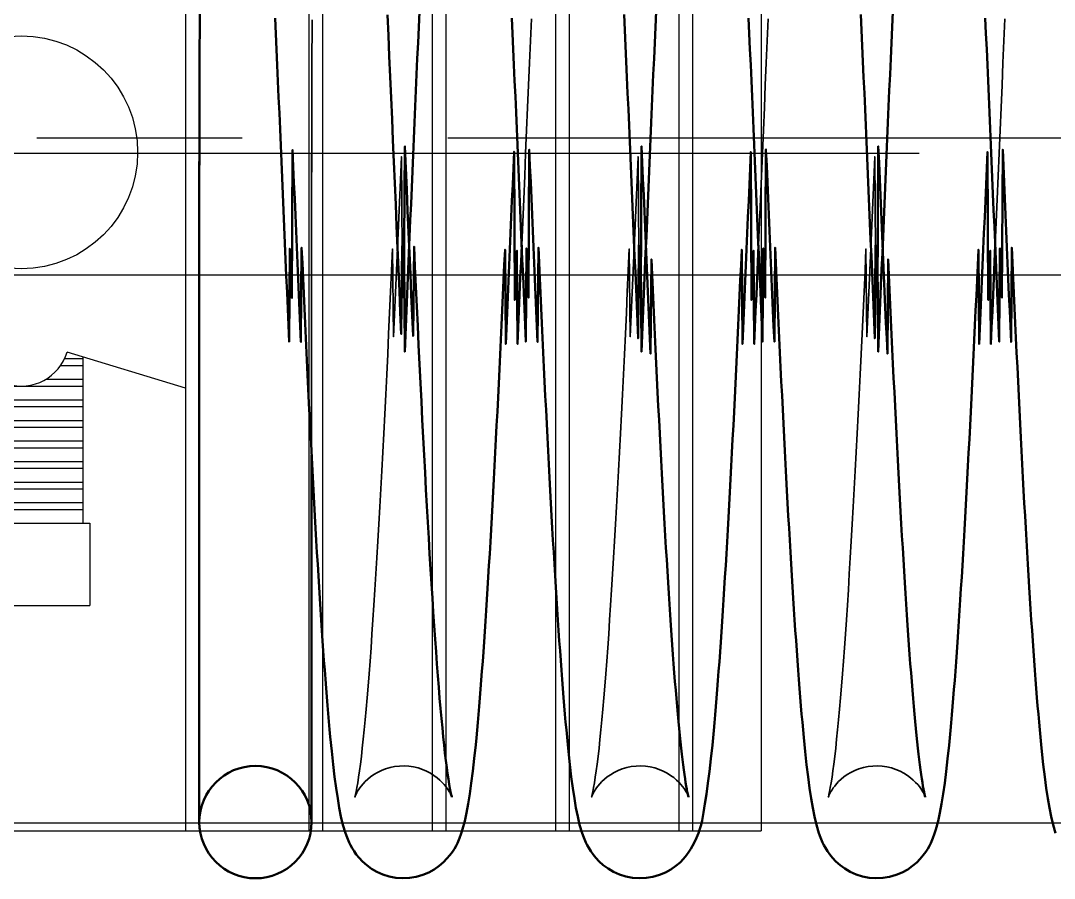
# Model space of a CAD drawing. Header units: millimetres. Extents: x 1448 to 104164, y -19509 to -89.
# Drawn here: x 80606.3 to 80681.7, y -3056.7 to -2994.1 of the extents above; entities that cross this region are included whole.
import ezdxf

# ---------------------------------------------------------------- set-up
doc = ezdxf.new("R2010")
doc.units = ezdxf.units.MM
doc.header["$LTSCALE"] = 60
doc.header["$MEASUREMENT"] = 0
doc.linetypes.add('CENTER', pattern=[2, 1.25, -0.25, 0.25, -0.25])
doc.linetypes.add('CENTERX2', pattern=[101.6, 63.5, -12.7, 12.7, -12.7])
doc.layers.get('0').update_dxf_attribs({"linetype": 'CONTINUOUS'})
doc.layers.add('cen', color=14, linetype='CONTINUOUS')
doc.layers.add('가려진 것(ISO)', color=7, linetype='CONTINUOUS', lineweight=35)
doc.layers.add('가시적인 것(ISO)', color=7, linetype='CONTINUOUS', lineweight=50)

# ---------------------------------------------------------------- blocks, each defined once
blk = doc.blocks.new('bvde')
at = {"color": 3}
for p, q in [((21501437.18, -50950296.858), (21501437.18, -50950395.858)), ((21501438.18, -50950296.858), (21501438.18, -50950395.858)), ((21501446.18, -50950296.858), (21501446.18, -50950395.858)), ((21501447.18, -50950296.858), (21501447.18, -50950395.858)), ((21501455.18, -50950296.858), (21501455.18, -50950395.858)), ((21501456.18, -50950296.858), (21501456.18, -50950395.858)), ((21501464.18, -50950296.858), (21501464.18, -50950395.858)), ((21501465.18, -50950296.858), (21501465.18, -50950395.858)), ((21501473.18, -50950296.858), (21501473.18, -50950395.858)), ((21501474.18, -50950296.858), (21501474.18, -50950395.858)), ((21501479.18, -50950296.858), (21501479.18, -50950395.858)), ((21501437.18, -50950363.555), (21501428.529, -50950360.93)), ((21501412.18, -50950395.858), (21501479.18, -50950395.858))]:
    blk.add_line(p, q, dxfattribs=at)
at = {"color": 1, "linetype": 'CENTERX2'}
blk.add_line((21501396.43, -50950346.43), (21501490.713, -50950346.43), dxfattribs=at)
at = {"color": 1}
for p, q in [((21501428.342, -50950361.414), (21501429.68, -50950361.414)), ((21501429.68, -50950361.279), (21501429.68, -50950373.414)), ((21501428.052, -50950361.914), (21501429.68, -50950361.914)), ((21501426.983, -50950362.914), (21501429.68, -50950362.914)), ((21501420.68, -50950363.414), (21501429.68, -50950363.414)), ((21501420.68, -50950364.414), (21501429.68, -50950364.414)), ((21501420.68, -50950364.914), (21501429.68, -50950364.914)), ((21501420.68, -50950365.914), (21501429.68, -50950365.914)), ((21501420.68, -50950366.414), (21501429.68, -50950366.414)), ((21501420.68, -50950367.414), (21501429.68, -50950367.414)), ((21501420.68, -50950367.914), (21501429.68, -50950367.914)), ((21501420.68, -50950368.914), (21501429.68, -50950368.914)), ((21501420.68, -50950369.414), (21501429.68, -50950369.414)), ((21501420.68, -50950370.414), (21501429.68, -50950370.414)), ((21501420.68, -50950370.914), (21501429.68, -50950370.914)), ((21501420.68, -50950371.914), (21501429.68, -50950371.914)), ((21501420.68, -50950372.414), (21501429.68, -50950372.414)), ((21501420.18, -50950373.414), (21501430.18, -50950373.414)), ((21501430.18, -50950373.414), (21501430.18, -50950379.414)), ((21501420.18, -50950379.414), (21501430.18, -50950379.414))]:
    blk.add_line(p, q, dxfattribs=at)
at = {"color": 3}
blk.add_circle((21501425.18, -50950346.358), 8.5, dxfattribs=at)
blk.add_arc((21501425.18, -50950359.914), 3.5, 163.4646, 343.1217, dxfattribs=at)
blk = doc.blocks.new('토션스프링1')
at = {"layer": '가려진 것(ISO)', "flags": 128}
for points in [[(21462162.694, -50955450.533), (21462162.689, -50955451.677), (21462162.683, -50955452.828), (21462162.679, -50955453.986), (21462162.675, -50955455.151), (21462162.671, -50955456.322), (21462162.668, -50955457.498), (21462162.665, -50955458.679), (21462162.663, -50955459.864), (21462162.661, -50955461.053), (21462162.66, -50955462.244), (21462162.658, -50955463.438), (21462162.657, -50955464.633), (21462162.657, -50955465.83), (21462162.656, -50955467.028), (21462162.656, -50955468.229), (21462162.656, -50955469.433), (21462162.655, -50955470.64), (21462162.655, -50955471.847), (21462162.655, -50955473.056), (21462162.655, -50955474.265), (21462162.655, -50955467.473), (21462162.655, -50955468.681), (21462162.655, -50955469.887), (21462162.655, -50955471.09), (21462162.655, -50955460.291), (21462162.656, -50955461.489), (21462162.656, -50955462.682), (21462162.656, -50955463.871), (21462162.656, -50955465.055), (21462162.656, -50955466.232), (21462162.656, -50955467.403), (21462162.656, -50955468.57), (21462162.656, -50955469.732), (21462162.656, -50955470.889), (21462162.656, -50955472.041), (21462162.656, -50955473.187), (21462162.656, -50955474.327), (21462162.656, -50955467.459), (21462162.656, -50955468.584), (21462162.656, -50955469.7), (21462162.656, -50955470.807), (21462162.656, -50955471.905), (21462162.656, -50955472.993), (21462162.656, -50955474.071), (21462162.656, -50955475.137), (21462162.656, -50955476.191), (21462162.656, -50955477.234), (21462162.656, -50955478.263), (21462162.656, -50955479.28), (21462162.656, -50955480.285), (21462162.656, -50955481.279), (21462162.656, -50955482.262)], [(21462178.708, -50955450.463), (21462178.636, -50955452.064), (21462178.565, -50955453.675), (21462178.493, -50955455.3), (21462178.422, -50955456.939), (21462178.35, -50955458.591), (21462178.278, -50955460.254), (21462178.207, -50955461.926), (21462178.135, -50955463.606), (21462178.063, -50955465.292), (21462177.991, -50955466.982)], [(21462195.984, -50955450.456), (21462195.912, -50955452.054), (21462195.841, -50955453.666), (21462195.769, -50955455.294), (21462195.698, -50955456.936), (21462195.626, -50955458.59), (21462195.554, -50955460.254), (21462195.482, -50955461.927), (21462195.41, -50955463.607), (21462195.339, -50955465.293), (21462195.267, -50955466.981)], [(21462213.259, -50955450.463), (21462213.188, -50955452.064), (21462213.116, -50955453.675), (21462213.045, -50955455.3), (21462212.973, -50955456.939), (21462212.902, -50955458.591), (21462212.83, -50955460.254), (21462212.758, -50955461.926), (21462212.686, -50955463.606), (21462212.614, -50955465.292), (21462212.543, -50955466.982)], [(21462172.894, -50955507.244), (21462172.889, -50955507.229), (21462172.869, -50955507.177), (21462172.828, -50955507.083), (21462172.758, -50955506.94), (21462172.707, -50955506.847), (21462172.642, -50955506.739), (21462172.561, -50955506.617), (21462172.461, -50955506.478), (21462172.338, -50955506.326), (21462172.191, -50955506.163), (21462172.018, -50955505.994), (21462171.816, -50955505.822), (21462171.586, -50955505.652), (21462171.329, -50955505.491), (21462171.05, -50955505.344), (21462170.749, -50955505.217), (21462170.43, -50955505.114), (21462170.096, -50955505.035), (21462169.754, -50955504.985), (21462169.407, -50955504.965), (21462169.059, -50955504.976), (21462168.715, -50955505.017), (21462168.378, -50955505.086), (21462168.055, -50955505.182), (21462167.748, -50955505.303), (21462167.461, -50955505.445), (21462167.197, -50955505.602), (21462166.958, -50955505.768), (21462166.749, -50955505.94), (21462166.567, -50955506.111), (21462166.411, -50955506.277), (21462166.282, -50955506.432), (21462166.174, -50955506.572), (21462166.087, -50955506.699), (21462166.016, -50955506.811), (21462165.961, -50955506.91), (21462165.885, -50955507.065), (21462165.842, -50955507.166), (21462165.82, -50955507.224), (21462165.813, -50955507.244), (21462165.816, -50955507.234), (21462165.826, -50955507.197), (21462165.841, -50955507.137), (21462165.86, -50955507.056), (21462165.907, -50955506.837), (21462165.963, -50955506.547), (21462166.025, -50955506.195), (21462166.089, -50955505.788), (21462166.154, -50955505.333), (21462166.22, -50955504.827), (21462166.287, -50955504.272), (21462166.356, -50955503.671), (21462166.425, -50955503.023), (21462166.495, -50955502.331), (21462166.565, -50955501.596), (21462166.636, -50955500.819), (21462166.707, -50955500.001), (21462166.778, -50955499.144), (21462166.85, -50955498.25), (21462166.921, -50955497.319), (21462166.992, -50955496.353), (21462167.063, -50955495.347), (21462167.134, -50955494.304), (21462167.205, -50955493.225), (21462167.277, -50955492.111), (21462167.348, -50955490.962), (21462167.42, -50955489.781), (21462167.491, -50955488.569), (21462167.563, -50955487.327), (21462167.635, -50955486.056), (21462167.706, -50955484.757), (21462167.777, -50955483.432), (21462167.849, -50955482.082), (21462167.92, -50955480.705), (21462167.992, -50955479.3), (21462168.063, -50955477.869), (21462168.135, -50955476.413), (21462168.207, -50955474.934), (21462168.278, -50955473.433), (21462168.35, -50955471.913), (21462168.422, -50955470.373), (21462168.494, -50955468.817), (21462168.565, -50955467.245), (21462168.637, -50955473.659), (21462168.708, -50955472.061), (21462168.78, -50955470.451), (21462168.851, -50955468.826), (21462168.923, -50955467.186), (21462168.994, -50955465.534), (21462169.066, -50955463.871), (21462169.138, -50955462.2), (21462169.21, -50955460.521), (21462169.281, -50955470.836), (21462169.353, -50955469.147)], [(21462190.169, -50955507.244), (21462190.164, -50955507.229), (21462190.145, -50955507.177), (21462190.104, -50955507.083), (21462190.034, -50955506.94), (21462189.983, -50955506.847), (21462189.918, -50955506.739), (21462189.837, -50955506.616), (21462189.736, -50955506.478), (21462189.613, -50955506.325), (21462189.466, -50955506.162), (21462189.292, -50955505.993), (21462189.091, -50955505.821), (21462188.861, -50955505.652), (21462188.604, -50955505.491), (21462188.324, -50955505.344), (21462188.023, -50955505.217), (21462187.704, -50955505.113), (21462187.371, -50955505.035), (21462187.028, -50955504.985), (21462186.681, -50955504.965), (21462186.333, -50955504.976), (21462185.989, -50955505.017), (21462185.652, -50955505.087), (21462185.328, -50955505.183), (21462185.022, -50955505.304), (21462184.735, -50955505.445), (21462184.471, -50955505.603), (21462184.233, -50955505.77), (21462184.023, -50955505.941), (21462183.841, -50955506.112), (21462183.686, -50955506.278), (21462183.556, -50955506.433), (21462183.45, -50955506.574), (21462183.363, -50955506.702), (21462183.293, -50955506.815), (21462183.238, -50955506.913), (21462183.162, -50955507.065), (21462183.118, -50955507.166), (21462183.096, -50955507.223), (21462183.089, -50955507.244), (21462183.092, -50955507.234), (21462183.102, -50955507.197), (21462183.118, -50955507.136), (21462183.137, -50955507.055), (21462183.184, -50955506.836), (21462183.238, -50955506.549), (21462183.299, -50955506.199), (21462183.363, -50955505.792), (21462183.43, -50955505.333), (21462183.496, -50955504.828), (21462183.564, -50955504.275), (21462183.632, -50955503.674), (21462183.701, -50955503.027), (21462183.771, -50955502.336), (21462183.841, -50955501.601), (21462183.911, -50955500.825), (21462183.982, -50955500.007), (21462184.054, -50955499.15), (21462184.125, -50955498.254), (21462184.196, -50955497.322), (21462184.267, -50955496.353), (21462184.338, -50955495.35), (21462184.409, -50955494.31), (21462184.481, -50955493.232), (21462184.552, -50955492.119), (21462184.623, -50955490.971), (21462184.695, -50955489.79), (21462184.767, -50955488.577), (21462184.838, -50955487.333), (21462184.91, -50955486.061), (21462184.982, -50955484.76), (21462185.053, -50955483.433), (21462185.125, -50955482.08), (21462185.196, -50955480.703), (21462185.267, -50955479.301), (21462185.339, -50955477.873), (21462185.41, -50955476.418), (21462185.482, -50955474.94), (21462185.554, -50955473.44), (21462185.626, -50955471.919), (21462185.697, -50955470.378), (21462185.769, -50955468.82), (21462185.841, -50955467.246), (21462185.913, -50955473.657), (21462185.984, -50955472.056), (21462186.056, -50955470.443), (21462186.127, -50955468.82), (21462186.199, -50955467.183), (21462186.27, -50955465.534), (21462186.342, -50955463.872), (21462186.413, -50955462.202), (21462186.485, -50955460.523), (21462186.557, -50955470.837), (21462186.629, -50955469.147)], [(21462207.445, -50955507.244), (21462207.44, -50955507.229), (21462207.421, -50955507.177), (21462207.38, -50955507.083), (21462207.309, -50955506.94), (21462207.258, -50955506.847), (21462207.194, -50955506.739), (21462207.113, -50955506.617), (21462207.012, -50955506.478), (21462206.889, -50955506.326), (21462206.742, -50955506.163), (21462206.569, -50955505.994), (21462206.367, -50955505.822), (21462206.137, -50955505.652), (21462205.881, -50955505.491), (21462205.601, -50955505.344), (21462205.301, -50955505.217), (21462204.981, -50955505.114), (21462204.648, -50955505.035), (21462204.305, -50955504.985), (21462203.958, -50955504.965), (21462203.611, -50955504.976), (21462203.266, -50955505.017), (21462202.929, -50955505.086), (21462202.606, -50955505.182), (21462202.3, -50955505.303), (21462202.013, -50955505.445), (21462201.748, -50955505.602), (21462201.51, -50955505.768), (21462201.3, -50955505.94), (21462201.118, -50955506.111), (21462200.963, -50955506.277), (21462200.833, -50955506.432), (21462200.726, -50955506.572), (21462200.638, -50955506.699), (21462200.568, -50955506.811), (21462200.512, -50955506.91), (21462200.437, -50955507.065), (21462200.394, -50955507.166), (21462200.371, -50955507.224), (21462200.364, -50955507.244), (21462200.368, -50955507.234), (21462200.378, -50955507.197), (21462200.393, -50955507.137), (21462200.412, -50955507.056), (21462200.458, -50955506.837), (21462200.514, -50955506.547), (21462200.576, -50955506.195), (21462200.64, -50955505.788), (21462200.705, -50955505.333), (21462200.772, -50955504.827), (21462200.839, -50955504.272), (21462200.907, -50955503.671), (21462200.976, -50955503.023), (21462201.046, -50955502.331), (21462201.117, -50955501.596), (21462201.188, -50955500.819), (21462201.259, -50955500.001), (21462201.33, -50955499.144), (21462201.401, -50955498.25), (21462201.472, -50955497.319), (21462201.543, -50955496.353), (21462201.614, -50955495.347), (21462201.685, -50955494.304), (21462201.757, -50955493.225), (21462201.828, -50955492.111), (21462201.9, -50955490.962), (21462201.971, -50955489.781), (21462202.043, -50955488.569), (21462202.114, -50955487.327), (21462202.186, -50955486.056), (21462202.258, -50955484.757), (21462202.329, -50955483.432), (21462202.4, -50955482.082), (21462202.472, -50955480.705), (21462202.543, -50955479.3), (21462202.615, -50955477.869), (21462202.686, -50955476.413), (21462202.758, -50955474.934), (21462202.83, -50955473.433), (21462202.902, -50955471.913), (21462202.973, -50955470.373), (21462203.045, -50955468.817), (21462203.117, -50955467.245), (21462203.188, -50955473.659), (21462203.26, -50955472.061), (21462203.331, -50955470.451), (21462203.403, -50955468.826), (21462203.474, -50955467.186), (21462203.546, -50955465.534), (21462203.618, -50955463.871), (21462203.689, -50955462.2), (21462203.761, -50955460.521), (21462203.833, -50955470.836), (21462203.905, -50955469.147)]]:
    blk.add_lwpolyline(points, dxfattribs=at)
at = {"layer": '가시적인 것(ISO)'}
blk.add_line((21462162.656, -50955482.262), (21462162.656, -50955509.064), dxfattribs=at)
at = {"layer": '가시적인 것(ISO)', "flags": 128}
for points in [[(21462154.456, -50955509.064), (21462154.456, -50955508.968), (21462154.456, -50955508.891), (21462154.456, -50955508.759), (21462154.456, -50955508.587), (21462154.456, -50955508.378), (21462154.456, -50955508.131), (21462154.456, -50955507.846), (21462154.456, -50955507.523), (21462154.456, -50955507.162), (21462154.456, -50955506.765), (21462154.456, -50955506.331), (21462154.456, -50955505.861), (21462154.456, -50955505.353), (21462154.456, -50955504.808), (21462154.456, -50955504.227), (21462154.456, -50955503.608), (21462154.456, -50955502.955), (21462154.456, -50955502.266), (21462154.456, -50955501.542), (21462154.456, -50955500.786), (21462154.456, -50955499.995), (21462154.456, -50955499.173), (21462154.456, -50955498.319), (21462154.456, -50955497.433), (21462154.456, -50955496.517), (21462154.456, -50955495.571), (21462154.456, -50955494.593), (21462154.456, -50955493.583), (21462154.456, -50955492.542), (21462154.456, -50955491.472), (21462154.456, -50955490.373), (21462154.456, -50955489.247), (21462154.456, -50955488.093), (21462154.456, -50955486.915), (21462154.456, -50955485.711), (21462154.456, -50955484.484), (21462154.456, -50955483.235), (21462154.456, -50955481.964), (21462154.456, -50955480.672), (21462154.456, -50955479.358), (21462154.456, -50955478.021), (21462154.456, -50955476.661), (21462154.456, -50955475.281), (21462154.456, -50955473.882), (21462154.456, -50955472.464), (21462154.456, -50955471.029), (21462154.456, -50955469.579), (21462154.456, -50955468.114), (21462154.456, -50955474.636), (21462154.456, -50955473.146), (21462154.456, -50955471.645), (21462154.456, -50955470.135), (21462154.456, -50955468.616), (21462154.456, -50955467.085), (21462154.456, -50955465.542), (21462154.456, -50955463.989), (21462154.456, -50955462.429), (21462154.456, -50955460.86), (21462154.455, -50955471.287), (21462154.455, -50955469.709), (21462154.455, -50955468.128), (21462154.455, -50955474.546), (21462154.456, -50955472.963), (21462154.456, -50955471.382), (21462154.456, -50955469.803), (21462154.456, -50955468.229), (21462154.457, -50955466.655), (21462154.457, -50955465.083), (21462154.458, -50955463.512), (21462154.46, -50955461.945), (21462154.462, -50955460.383), (21462154.465, -50955458.827), (21462154.469, -50955457.278), (21462154.473, -50955455.738), (21462154.478, -50955454.208), (21462154.484, -50955452.69), (21462154.491, -50955451.185), (21462154.499, -50955449.694)], [(21462168.194, -50955450.178), (21462168.261, -50955451.671), (21462168.328, -50955453.179), (21462168.395, -50955454.7), (21462168.462, -50955456.232), (21462168.529, -50955457.773), (21462168.596, -50955459.324), (21462168.663, -50955460.882), (21462168.73, -50955462.446), (21462168.797, -50955464.014), (21462168.863, -50955465.586), (21462168.93, -50955467.16), (21462168.997, -50955468.734), (21462169.064, -50955470.307), (21462169.13, -50955471.884), (21462169.197, -50955473.462), (21462169.264, -50955467.042), (21462169.331, -50955468.621), (21462169.398, -50955470.199), (21462169.465, -50955459.774), (21462169.532, -50955461.344), (21462169.599, -50955462.908), (21462169.666, -50955464.465), (21462169.733, -50955466.014), (21462169.8, -50955467.552), (21462169.866, -50955469.079), (21462169.933, -50955470.593), (21462170, -50955472.096), (21462170.066, -50955473.589), (21462170.133, -50955467.071), (21462170.2, -50955468.541), (21462170.267, -50955469.998), (21462170.334, -50955471.44), (21462170.401, -50955472.865), (21462170.468, -50955474.274), (21462170.535, -50955475.664), (21462170.602, -50955477.034), (21462170.669, -50955478.384), (21462170.735, -50955479.71), (21462170.802, -50955481.014), (21462170.869, -50955482.293), (21462170.935, -50955483.552), (21462171.002, -50955484.788), (21462171.069, -50955486.002), (21462171.136, -50955487.191), (21462171.202, -50955488.354), (21462171.269, -50955489.492), (21462171.336, -50955490.602), (21462171.403, -50955491.684), (21462171.469, -50955492.736), (21462171.536, -50955493.758), (21462171.603, -50955494.749), (21462171.669, -50955495.706), (21462171.735, -50955496.632), (21462171.801, -50955497.527), (21462171.868, -50955498.39), (21462171.934, -50955499.22), (21462172, -50955500.017), (21462172.066, -50955500.779), (21462172.131, -50955501.505), (21462172.197, -50955502.195), (21462172.262, -50955502.847), (21462172.326, -50955503.461), (21462172.39, -50955504.036), (21462172.454, -50955504.572), (21462172.517, -50955505.068), (21462172.579, -50955505.522), (21462172.64, -50955505.931), (21462172.698, -50955506.293), (21462172.752, -50955506.604), (21462172.803, -50955506.864), (21462172.847, -50955507.064), (21462172.88, -50955507.196), (21462172.89, -50955507.232), (21462172.894, -50955507.244)], [(21462169.353, -50955469.147), (21462169.404, -50955467.947), (21462169.455, -50955474.745), (21462169.506, -50955473.544), (21462169.557, -50955472.344), (21462169.607, -50955471.145), (21462169.658, -50955469.947), (21462169.709, -50955468.75), (21462169.759, -50955467.551), (21462169.81, -50955466.353), (21462169.861, -50955465.156), (21462169.912, -50955463.96), (21462169.963, -50955462.766), (21462170.014, -50955461.575), (21462170.065, -50955460.387), (21462170.116, -50955459.203), (21462170.167, -50955458.023), (21462170.218, -50955456.848), (21462170.269, -50955455.679), (21462170.32, -50955454.516), (21462170.371, -50955453.36), (21462170.422, -50955452.211), (21462170.472, -50955451.07), (21462170.523, -50955449.938)], [(21462185.468, -50955450.145), (21462185.519, -50955451.278), (21462185.57, -50955452.419), (21462185.621, -50955453.568), (21462185.671, -50955454.724), (21462185.722, -50955455.887), (21462185.773, -50955457.057), (21462185.824, -50955458.232), (21462185.875, -50955459.413), (21462185.926, -50955460.597), (21462185.977, -50955461.786), (21462186.028, -50955462.978), (21462186.079, -50955464.173), (21462186.13, -50955465.37), (21462186.181, -50955466.568), (21462186.232, -50955467.767), (21462186.283, -50955468.966), (21462186.333, -50955470.165), (21462186.384, -50955471.363), (21462186.435, -50955472.561), (21462186.485, -50955473.761), (21462186.536, -50955466.961), (21462186.587, -50955468.161), (21462186.638, -50955469.361), (21462186.689, -50955470.559), (21462186.74, -50955459.756), (21462186.791, -50955460.951), (21462186.842, -50955462.142), (21462186.893, -50955463.331), (21462186.944, -50955464.515), (21462186.995, -50955465.694), (21462187.046, -50955466.868), (21462187.097, -50955468.036), (21462187.147, -50955469.198), (21462187.198, -50955470.352), (21462187.249, -50955471.499), (21462187.3, -50955472.637), (21462187.35, -50955473.77), (21462187.401, -50955474.895), (21462187.452, -50955468.014), (21462187.503, -50955469.126), (21462187.554, -50955470.23), (21462187.605, -50955471.326), (21462187.655, -50955472.413), (21462187.706, -50955473.49), (21462187.757, -50955474.557), (21462187.808, -50955475.613), (21462187.859, -50955476.659), (21462187.91, -50955477.692), (21462187.961, -50955478.714), (21462188.012, -50955479.722), (21462188.063, -50955480.718), (21462188.113, -50955481.699), (21462188.164, -50955482.666), (21462188.215, -50955483.619), (21462188.265, -50955484.559), (21462188.316, -50955485.486), (21462188.367, -50955486.4), (21462188.418, -50955487.3), (21462188.468, -50955488.185), (21462188.519, -50955489.055), (21462188.57, -50955489.91), (21462188.621, -50955490.749), (21462188.672, -50955491.572), (21462188.722, -50955492.378), (21462188.773, -50955493.166), (21462188.824, -50955493.937), (21462188.874, -50955494.69), (21462188.925, -50955495.425), (21462188.975, -50955496.14), (21462189.026, -50955496.836), (21462189.076, -50955497.513), (21462189.126, -50955498.172), (21462189.177, -50955498.813), (21462189.227, -50955499.434), (21462189.277, -50955500.036), (21462189.327, -50955500.618), (21462189.377, -50955501.18), (21462189.427, -50955501.72), (21462189.477, -50955502.24), (21462189.527, -50955502.738), (21462189.576, -50955503.214), (21462189.625, -50955503.667), (21462189.673, -50955504.098), (21462189.721, -50955504.505), (21462189.77, -50955504.889), (21462189.817, -50955505.25), (21462189.864, -50955505.587), (21462189.911, -50955505.897), (21462189.955, -50955506.181), (21462189.998, -50955506.435), (21462190.038, -50955506.66), (21462190.076, -50955506.854), (21462190.111, -50955507.014), (21462190.14, -50955507.137), (21462190.161, -50955507.216), (21462190.169, -50955507.244)], [(21462186.629, -50955469.147), (21462186.68, -50955467.946), (21462186.731, -50955474.743), (21462186.782, -50955473.54), (21462186.833, -50955472.338), (21462186.883, -50955471.136), (21462186.934, -50955469.936), (21462186.985, -50955468.738), (21462187.036, -50955467.543), (21462187.086, -50955466.347), (21462187.137, -50955465.152), (21462187.188, -50955463.958), (21462187.239, -50955462.766), (21462187.29, -50955461.575), (21462187.341, -50955460.388), (21462187.392, -50955459.204), (21462187.443, -50955458.024), (21462187.494, -50955456.849), (21462187.545, -50955455.679), (21462187.596, -50955454.515), (21462187.647, -50955453.358), (21462187.697, -50955452.207), (21462187.748, -50955451.064), (21462187.799, -50955449.929)], [(21462202.744, -50955450.141), (21462202.795, -50955451.276), (21462202.846, -50955452.419), (21462202.896, -50955453.569), (21462202.947, -50955454.727), (21462202.998, -50955455.892), (21462203.049, -50955457.062), (21462203.1, -50955458.238), (21462203.151, -50955459.419), (21462203.202, -50955460.603), (21462203.253, -50955461.792), (21462203.304, -50955462.983), (21462203.355, -50955464.177), (21462203.406, -50955465.372), (21462203.457, -50955466.569), (21462203.507, -50955467.766), (21462203.558, -50955468.964), (21462203.609, -50955470.161), (21462203.66, -50955471.359), (21462203.71, -50955472.559), (21462203.761, -50955473.761), (21462203.812, -50955466.962), (21462203.863, -50955468.164), (21462203.914, -50955469.365), (21462203.965, -50955470.564), (21462204.016, -50955459.762), (21462204.067, -50955460.956), (21462204.118, -50955462.148), (21462204.169, -50955463.336), (21462204.22, -50955464.519), (21462204.271, -50955465.698), (21462204.321, -50955466.871), (21462204.372, -50955468.037), (21462204.423, -50955469.197), (21462204.474, -50955470.349), (21462204.524, -50955471.494), (21462204.575, -50955472.634), (21462204.626, -50955473.768), (21462204.677, -50955474.895), (21462204.728, -50955468.016), (21462204.779, -50955469.129), (21462204.829, -50955470.234), (21462204.88, -50955471.33), (21462204.931, -50955472.417), (21462204.982, -50955473.494), (21462205.033, -50955474.561), (21462205.084, -50955475.618), (21462205.135, -50955476.662), (21462205.186, -50955477.695), (21462205.237, -50955478.715), (21462205.288, -50955479.722), (21462205.338, -50955480.716), (21462205.389, -50955481.695), (21462205.44, -50955482.662), (21462205.49, -50955483.616), (21462205.541, -50955484.558), (21462205.592, -50955485.486), (21462205.643, -50955486.401), (21462205.693, -50955487.302), (21462205.744, -50955488.187), (21462205.795, -50955489.058), (21462205.846, -50955489.913), (21462205.897, -50955490.752), (21462205.948, -50955491.575), (21462205.998, -50955492.38), (21462206.049, -50955493.168), (21462206.1, -50955493.939), (21462206.15, -50955494.69), (21462206.2, -50955495.423), (21462206.251, -50955496.137), (21462206.301, -50955496.834), (21462206.352, -50955497.512), (21462206.402, -50955498.172), (21462206.452, -50955498.813), (21462206.503, -50955499.434), (21462206.553, -50955500.037), (21462206.603, -50955500.619), (21462206.653, -50955501.181), (21462206.703, -50955501.721), (21462206.753, -50955502.241), (21462206.802, -50955502.739), (21462206.851, -50955503.214), (21462206.9, -50955503.667), (21462206.949, -50955504.097), (21462206.997, -50955504.505), (21462207.046, -50955504.89), (21462207.093, -50955505.251), (21462207.14, -50955505.587), (21462207.186, -50955505.898), (21462207.231, -50955506.18), (21462207.273, -50955506.435), (21462207.314, -50955506.66), (21462207.352, -50955506.854), (21462207.387, -50955507.014), (21462207.416, -50955507.137), (21462207.437, -50955507.216), (21462207.445, -50955507.244)], [(21462203.905, -50955469.147), (21462203.956, -50955467.947), (21462204.006, -50955474.745), (21462204.057, -50955473.544), (21462204.108, -50955472.344), (21462204.159, -50955471.145), (21462204.21, -50955469.947), (21462204.26, -50955468.75), (21462204.311, -50955467.551), (21462204.362, -50955466.353), (21462204.413, -50955465.156), (21462204.464, -50955463.96), (21462204.515, -50955462.766), (21462204.566, -50955461.575), (21462204.617, -50955460.387), (21462204.668, -50955459.203), (21462204.718, -50955458.023), (21462204.769, -50955456.848), (21462204.82, -50955455.679), (21462204.871, -50955454.516), (21462204.922, -50955453.36), (21462204.973, -50955452.211), (21462205.024, -50955451.07), (21462205.075, -50955449.938)], [(21462177.991, -50955466.982), (21462177.94, -50955468.182), (21462177.889, -50955469.383), (21462177.838, -50955470.584), (21462177.788, -50955471.785), (21462177.737, -50955472.984), (21462177.686, -50955474.181), (21462177.636, -50955467.378), (21462177.585, -50955468.575), (21462177.534, -50955469.771), (21462177.483, -50955470.967), (21462177.432, -50955460.162), (21462177.382, -50955461.355), (21462177.331, -50955462.545), (21462177.28, -50955463.732), (21462177.229, -50955464.916), (21462177.178, -50955466.095), (21462177.127, -50955467.269), (21462177.076, -50955468.438), (21462177.025, -50955469.601), (21462176.974, -50955470.757), (21462176.923, -50955471.906), (21462176.872, -50955473.047), (21462176.822, -50955474.179), (21462176.771, -50955467.303), (21462176.72, -50955468.419), (21462176.67, -50955469.528), (21462176.619, -50955470.63), (21462176.568, -50955471.723), (21462176.517, -50955472.809), (21462176.466, -50955473.885), (21462176.415, -50955474.952), (21462176.364, -50955476.008), (21462176.313, -50955477.054), (21462176.262, -50955478.089), (21462176.211, -50955479.113), (21462176.16, -50955480.124), (21462176.109, -50955481.123), (21462176.059, -50955482.108), (21462176.008, -50955483.08), (21462175.957, -50955484.037), (21462175.906, -50955484.98), (21462175.855, -50955485.908), (21462175.805, -50955486.822), (21462175.754, -50955487.723), (21462175.703, -50955488.611), (21462175.652, -50955489.484), (21462175.601, -50955490.342), (21462175.55, -50955491.186), (21462175.499, -50955492.014), (21462175.448, -50955492.826), (21462175.396, -50955493.623), (21462175.345, -50955494.403), (21462175.294, -50955495.166), (21462175.243, -50955495.912), (21462175.192, -50955496.641), (21462175.141, -50955497.352), (21462175.089, -50955498.044), (21462175.038, -50955498.718), (21462174.987, -50955499.373), (21462174.936, -50955500.009), (21462174.885, -50955500.626), (21462174.834, -50955501.224), (21462174.783, -50955501.804), (21462174.732, -50955502.365), (21462174.681, -50955502.908), (21462174.63, -50955503.434), (21462174.526, -50955504.43), (21462174.42, -50955505.357), (21462174.312, -50955506.214), (21462174.2, -50955507.002), (21462174.084, -50955507.725), (21462173.963, -50955508.381), (21462173.834, -50955508.989), (21462173.672, -50955509.587), (21462173.572, -50955509.896), (21462173.456, -50955510.226), (21462173.305, -50955510.595), (21462173.204, -50955510.797), (21462173.081, -50955511.01), (21462172.932, -50955511.236), (21462172.751, -50955511.476), (21462172.534, -50955511.731), (21462172.274, -50955511.996), (21462171.965, -50955512.261), (21462171.61, -50955512.511), (21462171.21, -50955512.734), (21462170.769, -50955512.919), (21462170.297, -50955513.057), (21462169.805, -50955513.14), (21462169.303, -50955513.163), (21462168.801, -50955513.127), (21462168.312, -50955513.034), (21462167.848, -50955512.886), (21462167.414, -50955512.692), (21462167.021, -50955512.463), (21462166.676, -50955512.21), (21462166.378, -50955511.945), (21462166.127, -50955511.679), (21462165.92, -50955511.424), (21462165.75, -50955511.182), (21462165.61, -50955510.956), (21462165.495, -50955510.746), (21462165.397, -50955510.551), (21462165.243, -50955510.196), (21462165.126, -50955509.872), (21462164.942, -50955509.264), (21462164.798, -50955508.662), (21462164.676, -50955508.034), (21462164.561, -50955507.35), (21462164.448, -50955506.594), (21462164.338, -50955505.766), (21462164.23, -50955504.866), (21462164.124, -50955503.894), (21462164.019, -50955502.85), (21462163.967, -50955502.301), (21462163.916, -50955501.735), (21462163.865, -50955501.15), (21462163.814, -50955500.548), (21462163.763, -50955499.928), (21462163.712, -50955499.29), (21462163.661, -50955498.635), (21462163.61, -50955497.961), (21462163.56, -50955497.27), (21462163.509, -50955496.562), (21462163.458, -50955495.835), (21462163.407, -50955495.09), (21462163.356, -50955494.327), (21462163.305, -50955493.546), (21462163.254, -50955492.748), (21462163.203, -50955491.933), (21462163.151, -50955491.101), (21462163.1, -50955490.254), (21462163.049, -50955489.391), (21462162.998, -50955488.512), (21462162.947, -50955487.619), (21462162.896, -50955486.712), (21462162.845, -50955485.79), (21462162.794, -50955484.856), (21462162.743, -50955483.908), (21462162.692, -50955482.947), (21462162.641, -50955481.975), (21462162.59, -50955480.99), (21462162.539, -50955479.995), (21462162.489, -50955478.988), (21462162.438, -50955477.968), (21462162.387, -50955476.936), (21462162.336, -50955475.891), (21462162.286, -50955474.835), (21462162.235, -50955473.767), (21462162.184, -50955472.689), (21462162.133, -50955471.6), (21462162.082, -50955470.503), (21462162.031, -50955469.396), (21462161.98, -50955468.281), (21462161.929, -50955467.158), (21462161.878, -50955474.027), (21462161.827, -50955472.89), (21462161.776, -50955471.747), (21462161.725, -50955470.598), (21462161.675, -50955469.444), (21462161.624, -50955468.286), (21462161.573, -50955467.123), (21462161.522, -50955465.954), (21462161.472, -50955464.779), (21462161.421, -50955463.598), (21462161.37, -50955462.412), (21462161.319, -50955461.222), (21462161.268, -50955460.028), (21462161.217, -50955470.831), (21462161.166, -50955469.632), (21462161.115, -50955468.43), (21462161.064, -50955467.228), (21462161.014, -50955474.024), (21462160.963, -50955472.821), (21462160.912, -50955471.618), (21462160.861, -50955470.416), (21462160.81, -50955469.216), (21462160.759, -50955468.019), (21462160.709, -50955466.824), (21462160.658, -50955465.632), (21462160.607, -50955464.441), (21462160.557, -50955463.251), (21462160.506, -50955462.063), (21462160.455, -50955460.877), (21462160.404, -50955459.694), (21462160.353, -50955458.516), (21462160.302, -50955457.341), (21462160.251, -50955456.171), (21462160.2, -50955455.007), (21462160.149, -50955453.848), (21462160.098, -50955452.697), (21462160.047, -50955451.552), (21462159.996, -50955450.416)], [(21462195.267, -50955466.981), (21462195.216, -50955468.181), (21462195.165, -50955469.381), (21462195.114, -50955470.581), (21462195.064, -50955471.78), (21462195.013, -50955472.977), (21462194.962, -50955474.175), (21462194.911, -50955467.374), (21462194.861, -50955468.573), (21462194.81, -50955469.772), (21462194.759, -50955470.97), (21462194.708, -50955460.166), (21462194.657, -50955461.36), (21462194.606, -50955462.551), (21462194.555, -50955463.739), (21462194.504, -50955464.923), (21462194.453, -50955466.102), (21462194.402, -50955467.276), (21462194.351, -50955468.445), (21462194.3, -50955469.607), (21462194.25, -50955470.761), (21462194.199, -50955471.909), (21462194.148, -50955473.048), (21462194.098, -50955474.179), (21462194.047, -50955467.304), (21462193.996, -50955468.422), (21462193.945, -50955469.533), (21462193.894, -50955470.636), (21462193.843, -50955471.732), (21462193.792, -50955472.818), (21462193.741, -50955473.895), (21462193.69, -50955474.963), (21462193.639, -50955476.02), (21462193.588, -50955477.066), (21462193.537, -50955478.101), (21462193.486, -50955479.125), (21462193.436, -50955480.135), (21462193.385, -50955481.133), (21462193.334, -50955482.117), (21462193.283, -50955483.087), (21462193.232, -50955484.043), (21462193.182, -50955484.985), (21462193.131, -50955485.914), (21462193.08, -50955486.83), (21462193.029, -50955487.732), (21462192.978, -50955488.621), (21462192.927, -50955489.495), (21462192.876, -50955490.354), (21462192.825, -50955491.198), (21462192.774, -50955492.027), (21462192.723, -50955492.84), (21462192.671, -50955493.637), (21462192.62, -50955494.417), (21462192.569, -50955495.18), (21462192.518, -50955495.925), (21462192.467, -50955496.653), (21462192.416, -50955497.363), (21462192.364, -50955498.054), (21462192.313, -50955498.726), (21462192.262, -50955499.38), (21462192.211, -50955500.015), (21462192.16, -50955500.632), (21462192.109, -50955501.231), (21462192.058, -50955501.812), (21462192.007, -50955502.375), (21462191.955, -50955502.92), (21462191.904, -50955503.446), (21462191.799, -50955504.446), (21462191.692, -50955505.374), (21462191.584, -50955506.232), (21462191.472, -50955507.018), (21462191.358, -50955507.733), (21462191.307, -50955508.059), (21462191.259, -50955508.367), (21462191.154, -50955508.956), (21462191.085, -50955509.251), (21462190.997, -50955509.554), (21462190.886, -50955509.874), (21462190.745, -50955510.216), (21462190.569, -50955510.588), (21462190.465, -50955510.788), (21462190.345, -50955511.002), (21462190.199, -50955511.234), (21462190.021, -50955511.479), (21462189.806, -50955511.736), (21462189.546, -50955512.001), (21462189.238, -50955512.264), (21462188.883, -50955512.513), (21462188.48, -50955512.736), (21462188.038, -50955512.921), (21462187.567, -50955513.059), (21462187.075, -50955513.14), (21462186.572, -50955513.163), (21462186.07, -50955513.127), (21462185.583, -50955513.032), (21462185.117, -50955512.883), (21462184.683, -50955512.689), (21462184.292, -50955512.46), (21462183.947, -50955512.206), (21462183.649, -50955511.94), (21462183.399, -50955511.675), (21462183.193, -50955511.42), (21462183.023, -50955511.178), (21462182.884, -50955510.952), (21462182.768, -50955510.743), (21462182.671, -50955510.548), (21462182.519, -50955510.193), (21462182.4, -50955509.869), (21462182.217, -50955509.262), (21462182.078, -50955508.665), (21462181.952, -50955508.03), (21462181.833, -50955507.335), (21462181.719, -50955506.578), (21462181.61, -50955505.757), (21462181.505, -50955504.868), (21462181.401, -50955503.91), (21462181.35, -50955503.403), (21462181.299, -50955502.878), (21462181.248, -50955502.334), (21462181.197, -50955501.77), (21462181.145, -50955501.187), (21462181.094, -50955500.584), (21462181.043, -50955499.962), (21462180.991, -50955499.32), (21462180.94, -50955498.659), (21462180.888, -50955497.979), (21462180.837, -50955497.281), (21462180.785, -50955496.566), (21462180.734, -50955495.833), (21462180.682, -50955495.082), (21462180.631, -50955494.315), (21462180.58, -50955493.531), (21462180.528, -50955492.731), (21462180.477, -50955491.915), (21462180.426, -50955491.084), (21462180.375, -50955490.237), (21462180.324, -50955489.376), (21462180.273, -50955488.501), (21462180.222, -50955487.611), (21462180.171, -50955486.708), (21462180.12, -50955485.791), (21462180.07, -50955484.861), (21462180.019, -50955483.917), (21462179.968, -50955482.957), (21462179.917, -50955481.984), (21462179.866, -50955480.996), (21462179.815, -50955479.996), (21462179.764, -50955478.982), (21462179.713, -50955477.957), (21462179.662, -50955476.92), (21462179.611, -50955475.872), (21462179.56, -50955474.813), (21462179.509, -50955473.745), (21462179.458, -50955472.667), (21462179.407, -50955471.579), (21462179.357, -50955470.484), (21462179.306, -50955469.38), (21462179.255, -50955468.269), (21462179.204, -50955467.151), (21462179.154, -50955474.027), (21462179.103, -50955472.893), (21462179.052, -50955471.752), (21462179.001, -50955470.602), (21462178.95, -50955469.445), (21462178.899, -50955468.281), (21462178.848, -50955467.111), (21462178.798, -50955465.936), (21462178.747, -50955464.756), (21462178.696, -50955463.571), (21462178.645, -50955462.383), (21462178.594, -50955461.191), (21462178.543, -50955459.997), (21462178.492, -50955470.801), (21462178.441, -50955469.604), (21462178.39, -50955468.406), (21462178.339, -50955467.208), (21462178.289, -50955474.011), (21462178.238, -50955472.814), (21462178.187, -50955471.615), (21462178.137, -50955470.414), (21462178.086, -50955469.213), (21462178.035, -50955468.013), (21462177.984, -50955466.812), (21462177.933, -50955465.613), (21462177.882, -50955464.416), (21462177.831, -50955463.221), (21462177.78, -50955462.029), (21462177.729, -50955460.841), (21462177.678, -50955459.657), (21462177.627, -50955458.479), (21462177.576, -50955457.305), (21462177.525, -50955456.138), (21462177.475, -50955454.977), (21462177.424, -50955453.824), (21462177.373, -50955452.678), (21462177.323, -50955451.539), (21462177.272, -50955450.406)], [(21462212.543, -50955466.982), (21462212.492, -50955468.182), (21462212.441, -50955469.384), (21462212.39, -50955470.585), (21462212.339, -50955471.786), (21462212.288, -50955472.986), (21462212.238, -50955474.184), (21462212.187, -50955467.38), (21462212.136, -50955468.578), (21462212.085, -50955469.775), (21462212.035, -50955470.971), (21462211.984, -50955460.166), (21462211.933, -50955461.359), (21462211.882, -50955462.55), (21462211.831, -50955463.738), (21462211.78, -50955464.921), (21462211.729, -50955466.101), (21462211.678, -50955467.276), (21462211.627, -50955468.445), (21462211.576, -50955469.608), (21462211.525, -50955470.765), (21462211.474, -50955471.914), (21462211.424, -50955473.055), (21462211.373, -50955474.188), (21462211.322, -50955467.312), (21462211.271, -50955468.428), (21462211.221, -50955469.537), (21462211.17, -50955470.639), (21462211.119, -50955471.733), (21462211.068, -50955472.819), (21462211.017, -50955473.895), (21462210.966, -50955474.962), (21462210.915, -50955476.019), (21462210.864, -50955477.065), (21462210.813, -50955478.1), (21462210.762, -50955479.124), (21462210.711, -50955480.136), (21462210.66, -50955481.134), (21462210.609, -50955482.12), (21462210.559, -50955483.092), (21462210.508, -50955484.049), (21462210.457, -50955484.992), (21462210.406, -50955485.92), (21462210.355, -50955486.835), (21462210.305, -50955487.736), (21462210.254, -50955488.623), (21462210.203, -50955489.496), (21462210.152, -50955490.355), (21462210.101, -50955491.198), (21462210.05, -50955492.027), (21462209.998, -50955492.839), (21462209.947, -50955493.636), (21462209.896, -50955494.416), (21462209.845, -50955495.179), (21462209.794, -50955495.925), (21462209.742, -50955496.654), (21462209.691, -50955497.364), (21462209.64, -50955498.057), (21462209.589, -50955498.731), (21462209.538, -50955499.385), (21462209.486, -50955500.021), (21462209.435, -50955500.638), (21462209.385, -50955501.236), (21462209.334, -50955501.815), (21462209.283, -50955502.377), (21462209.232, -50955502.92), (21462209.18, -50955503.445), (21462209.077, -50955504.441), (21462208.971, -50955505.366), (21462208.862, -50955506.223), (21462208.75, -50955507.011), (21462208.634, -50955507.733), (21462208.513, -50955508.389), (21462208.381, -50955508.999), (21462208.22, -50955509.597), (21462208.123, -50955509.904), (21462208.005, -50955510.23), (21462207.844, -50955510.591), (21462207.742, -50955510.79), (21462207.62, -50955511.002), (21462207.475, -50955511.232), (21462207.297, -50955511.478), (21462207.082, -50955511.735), (21462206.822, -50955512.001), (21462206.514, -50955512.264), (21462206.159, -50955512.513), (21462205.755, -50955512.736), (21462205.314, -50955512.921), (21462204.843, -50955513.059), (21462204.351, -50955513.14), (21462203.847, -50955513.163), (21462203.346, -50955513.127), (21462202.859, -50955513.032), (21462202.392, -50955512.883), (21462201.959, -50955512.689), (21462201.568, -50955512.46), (21462201.222, -50955512.205), (21462200.924, -50955511.94), (21462200.675, -50955511.676), (21462200.469, -50955511.42), (21462200.299, -50955511.178), (21462200.16, -50955510.952), (21462200.044, -50955510.743), (21462199.947, -50955510.548), (21462199.795, -50955510.193), (21462199.675, -50955509.868), (21462199.494, -50955509.263), (21462199.354, -50955508.666), (21462199.226, -50955508.026), (21462199.107, -50955507.331), (21462198.994, -50955506.578), (21462198.887, -50955505.761), (21462198.782, -50955504.877), (21462198.731, -50955504.408), (21462198.68, -50955503.921), (21462198.628, -50955503.414), (21462198.577, -50955502.888), (21462198.525, -50955502.341), (21462198.473, -50955501.774), (21462198.421, -50955501.188), (21462198.37, -50955500.582), (21462198.318, -50955499.957), (21462198.266, -50955499.313), (21462198.215, -50955498.65), (21462198.163, -50955497.969), (21462198.112, -50955497.271), (21462198.06, -50955496.555), (21462198.009, -50955495.821), (21462197.957, -50955495.071), (21462197.906, -50955494.304), (21462197.855, -50955493.521), (21462197.804, -50955492.722), (21462197.752, -50955491.908), (21462197.701, -50955491.078), (21462197.65, -50955490.233), (21462197.599, -50955489.373), (21462197.549, -50955488.499), (21462197.498, -50955487.611), (21462197.447, -50955486.71), (21462197.396, -50955485.793), (21462197.345, -50955484.86), (21462197.294, -50955483.913), (21462197.243, -50955482.952), (21462197.193, -50955481.976), (21462197.142, -50955480.988), (21462197.091, -50955479.986), (21462197.04, -50955478.972), (21462196.989, -50955477.947), (21462196.937, -50955476.91), (21462196.887, -50955475.862), (21462196.836, -50955474.804), (21462196.785, -50955473.737), (21462196.734, -50955472.66), (21462196.683, -50955471.574), (21462196.632, -50955470.48), (21462196.581, -50955469.379), (21462196.531, -50955468.27), (21462196.48, -50955467.152), (21462196.429, -50955474.025), (21462196.378, -50955472.889), (21462196.328, -50955471.745), (21462196.277, -50955470.594), (21462196.226, -50955469.435), (21462196.175, -50955468.27), (21462196.124, -50955467.1), (21462196.073, -50955465.924), (21462196.022, -50955464.744), (21462195.971, -50955463.56), (21462195.92, -50955462.372), (21462195.869, -50955461.182), (21462195.818, -50955459.989), (21462195.767, -50955470.795), (21462195.716, -50955469.6), (21462195.666, -50955468.405), (21462195.615, -50955467.209), (21462195.564, -50955474.011), (21462195.514, -50955472.811), (21462195.463, -50955471.61), (21462195.412, -50955470.407), (21462195.361, -50955469.205), (21462195.31, -50955468.002), (21462195.259, -50955466.801), (21462195.208, -50955465.601), (21462195.157, -50955464.404), (21462195.106, -50955463.209), (21462195.055, -50955462.018), (21462195.004, -50955460.83), (21462194.953, -50955459.648), (21462194.903, -50955458.47), (21462194.852, -50955457.299), (21462194.801, -50955456.133), (21462194.75, -50955454.975), (21462194.7, -50955453.824), (21462194.649, -50955452.677), (21462194.598, -50955451.536), (21462194.547, -50955450.401)], [(21462216.952, -50955509.869), (21462216.769, -50955509.262), (21462216.629, -50955508.665), (21462216.503, -50955508.03), (21462216.384, -50955507.335), (21462216.271, -50955506.578), (21462216.162, -50955505.757), (21462216.056, -50955504.868), (21462215.953, -50955503.91), (21462215.902, -50955503.403), (21462215.851, -50955502.878), (21462215.8, -50955502.334), (21462215.748, -50955501.77), (21462215.697, -50955501.187), (21462215.646, -50955500.584), (21462215.594, -50955499.962), (21462215.543, -50955499.32), (21462215.491, -50955498.659), (21462215.44, -50955497.979), (21462215.388, -50955497.281), (21462215.337, -50955496.566), (21462215.285, -50955495.833), (21462215.234, -50955495.082), (21462215.183, -50955494.315), (21462215.131, -50955493.531), (21462215.08, -50955492.731), (21462215.029, -50955491.915), (21462214.978, -50955491.084), (21462214.926, -50955490.237), (21462214.875, -50955489.376), (21462214.824, -50955488.501), (21462214.773, -50955487.611), (21462214.723, -50955486.708), (21462214.672, -50955485.791), (21462214.621, -50955484.861), (21462214.57, -50955483.917), (21462214.52, -50955482.957), (21462214.469, -50955481.984), (21462214.418, -50955480.996), (21462214.367, -50955479.996), (21462214.316, -50955478.982), (21462214.265, -50955477.957), (21462214.214, -50955476.92), (21462214.163, -50955475.872), (21462214.112, -50955474.813), (21462214.061, -50955473.745), (21462214.01, -50955472.667), (21462213.959, -50955471.579), (21462213.908, -50955470.484), (21462213.857, -50955469.38), (21462213.806, -50955468.269), (21462213.756, -50955467.151), (21462213.705, -50955474.027), (21462213.654, -50955472.893), (21462213.604, -50955471.752), (21462213.553, -50955470.602), (21462213.502, -50955469.445), (21462213.451, -50955468.281), (21462213.4, -50955467.111), (21462213.349, -50955465.936), (21462213.298, -50955464.756), (21462213.247, -50955463.571), (21462213.196, -50955462.383), (21462213.145, -50955461.191), (21462213.094, -50955459.997), (21462213.043, -50955470.801), (21462212.992, -50955469.604), (21462212.942, -50955468.406), (21462212.891, -50955467.208), (21462212.84, -50955474.011), (21462212.79, -50955472.814), (21462212.739, -50955471.615), (21462212.688, -50955470.414), (21462212.637, -50955469.213), (21462212.586, -50955468.013), (21462212.535, -50955466.812), (21462212.484, -50955465.613), (21462212.433, -50955464.416), (21462212.383, -50955463.221), (21462212.331, -50955462.029), (21462212.281, -50955460.841), (21462212.23, -50955459.657), (21462212.179, -50955458.479), (21462212.128, -50955457.305), (21462212.077, -50955456.138), (21462212.026, -50955454.977), (21462211.975, -50955453.824), (21462211.925, -50955452.678), (21462211.874, -50955451.539), (21462211.823, -50955450.406)]]:
    blk.add_lwpolyline(points, dxfattribs=at)
at = {"layer": '가시적인 것(ISO)'}
blk.add_circle((21462158.556, -50955509.064), 4.1, dxfattribs=at)
blk.add_blockref('bvde', (-39283.72, -5113.839))
blk = doc.blocks.new('토션스프링12345')
blk.add_blockref('토션스프링1', (1400.606, -3974.283))

msp = doc.modelspace()

# ---------------------------------------------------------------- linework, layer by layer
at = {"color": 3}
for p, q in [((79607.442, -3012.641), (85865.368, -3012.641)), ((85582.442, -3052.641), (79782.442, -3052.641))]:
    msp.add_line(p, q, dxfattribs=at)
at = {"layer": 'cen', "linetype": 'CENTER'}
msp.add_line((79557.442, -3002.641), (85915.368, -3002.641), dxfattribs=at)

# ---------------------------------------------------------------- block references
msp.add_blockref('토션스프링12345', (-21382935.757, 50956430.79))

doc.saveas('drawing.dxf')
